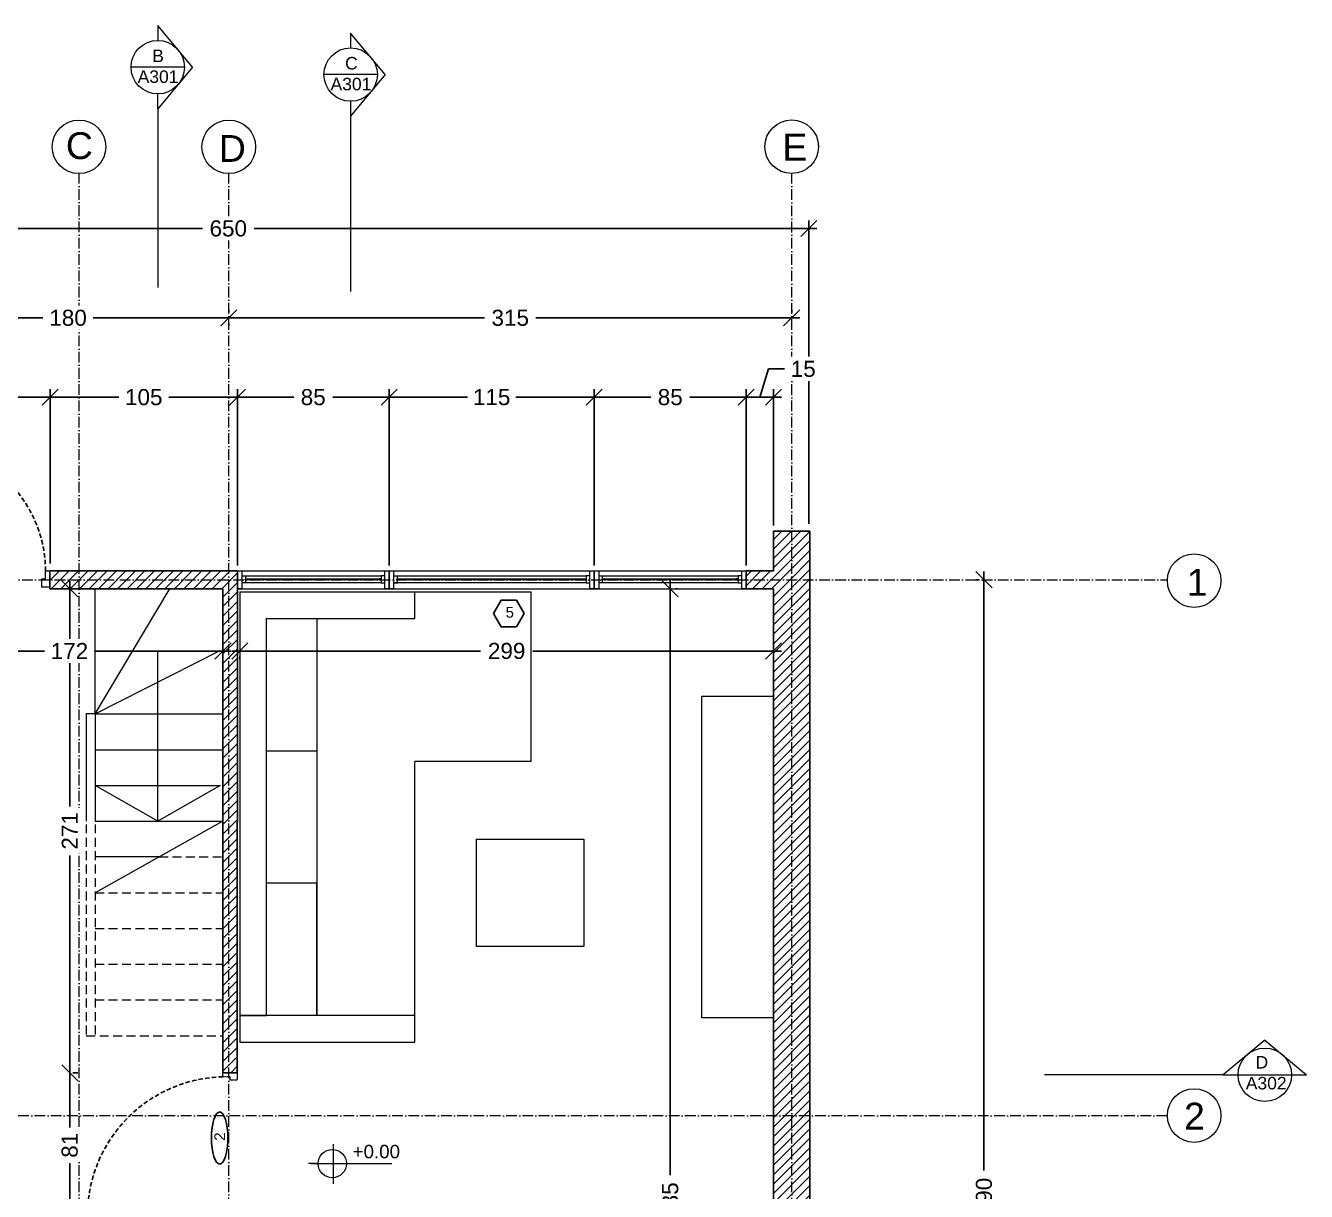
# Model space of a CAD drawing. Header units: millimetres. Extents: x 2830 to 9066, y 9741 to 14619.
# Drawn here: x 3863 to 4579, y 13913 to 14565 of the extents above; entities that cross this region are included whole.
import ezdxf

# ---------------------------------------------------------------- set-up
doc = ezdxf.new("R2010")
doc.units = ezdxf.units.MM
doc.header["$MEASUREMENT"] = 0
for name, pattern in [('ACAD_ISO10W100', [18, 12, -3, 0, -3]), ('CENTER', [2, 1.25, -0.25, 0.25, -0.25]), ('HIDDEN', [0.375, 0.25, -0.125])]:
    doc.linetypes.add(name, pattern=pattern)
doc.layers.get('DEFPOINTS').update_dxf_attribs({"color": 210})
doc.layers.add('ARREDI', color=8, linetype='Continuous', lineweight=18)
doc.layers.add('CAMPITURE', color=7, linetype='Continuous', lineweight=25)
for name, color, linetype in [('INFISSI', 4, 'Continuous'), ('NUMERAZIONE', 30, 'Continuous'), ('quote nuove', 2, 'Continuous'), ('STRUTTURA', 1, 'Continuous')]:
    doc.layers.add(name, color=color, linetype=linetype)
doc.layers.get('0').off()
doc.styles.add('ARIAL', font='Arial.ttf')
doc.styles.get("Standard").update_dxf_attribs({"font": 'Arial.ttf'})
doc.dimstyles.new('TICK_36', dxfattribs={"dimtxt": 3.6, "dimasz": 3.6, "dimexe": 1.8, "dimexo": 1.2, "dimgap": 1.8, "dimtad": 0, "dimdec": 0, "dimzin": 0, "dimdsep": 46, "dimtxsty": 'ARIAL', "dimblk": 'OBLIQUE', "dimcen": 1.8, "dimdle": 1.8, "dimclrd": 256, "dimclrt": 256, "dimadec": 0, "dimazin": 0, "dimtfac": 1, "dimtdec": 0, "dimtmove": 1, "dimatfit": 3, "dimldrblk": 'OPEN90', "dimfxl": 1, "dimtfill": 1, "dimtolj": 1, "dimtzin": 0, "dimarcsym": 0})
pattern_1 = [(45, (1663.0583, 10179.761), (-2.6516504, 2.6516504), [])]

# ---------------------------------------------------------------- blocks, each defined once
blk = doc.blocks.new('_Oblique')
at = {"color": 0, "linetype": 'ByBlock', "lineweight": -2}
blk.add_line((-0.5, -0.5), (0.5, 0.5), dxfattribs=at)
blk = doc.blocks.new('*D83')
at = {"layer": 'DEFPOINTS', "color": 0, "transparency": 16777216}
for p in [(3651.22, 14451.43), (4300.93, 14283.27), (3651.22, 14282.17)]:
    blk.add_point(p, dxfattribs=at)
at = {"layer": 'quote nuove', "color": 0, "lineweight": -2, "transparency": 16777216}
for p, q in [((3651.22, 14285.17), (3651.22, 14455.93)), ((4300.93, 14286.27), (4300.93, 14455.93))]:
    blk.add_line(p, q, dxfattribs=at)
at = {"layer": 'quote nuove', "lineweight": -2, "transparency": 16777216}
for p, q in [((3646.72, 14451.43), (3961.57, 14451.43)), ((4305.43, 14451.43), (3990.58, 14451.43))]:
    blk.add_line(p, q, dxfattribs=at)
at = {"layer": 'quote nuove', "lineweight": -2, "transparency": 16777216, "xscale": 9, "yscale": 9, "zscale": 9, "rotation": 180}
blk.add_blockref('_Oblique', (3651.22, 14451.43), dxfattribs=at)
at = {"layer": 'quote nuove', "lineweight": -2, "transparency": 16777216, "xscale": 9, "yscale": 9, "zscale": 9}
blk.add_blockref('_Oblique', (4300.93, 14451.43), dxfattribs=at)
at = {"layer": 'quote nuove', "lineweight": 0, "transparency": 16777216, "insert": (3976.08, 14451.43), "char_height": 9, "attachment_point": 5, "style": 'ARIAL', "bg_fill": 3, "box_fill_scale": 1.25, "bg_fill_color": 256, "bg_fill_true_color": 13158600, "bg_fill_transparency": 0}
blk.add_mtext('\\A1;650', dxfattribs=at)
blk = doc.blocks.new('_Open90')
at = {"color": 0, "linetype": 'ByBlock', "lineweight": -2}
for p, q in [((0, 0), (-1, 0)), ((-0.5, 0.5), (0, 0)), ((0, 0), (-0.5, -0.5))]:
    blk.add_line(p, q, dxfattribs=at)
blk = doc.blocks.new('*D84')
at = {"layer": 'DEFPOINTS', "color": 0, "transparency": 16777216}
for p in [(3976.38, 14401.43), (3976.38, 14401.43), (4291.33, 14401.43)]:
    blk.add_point(p, dxfattribs=at)
at = {"layer": 'quote nuove', "color": 0, "lineweight": -2, "transparency": 16777216}
for p, q in [((4291.33, 14404.43), (4291.33, 14405.93)), ((3976.38, 14398.43), (3976.38, 14396.93))]:
    blk.add_line(p, q, dxfattribs=at)
at = {"layer": 'quote nuove', "lineweight": -2, "transparency": 16777216}
for p, q in [((3971.88, 14401.43), (4119.47, 14401.43)), ((4295.83, 14401.43), (4148.24, 14401.43))]:
    blk.add_line(p, q, dxfattribs=at)
at = {"layer": 'quote nuove', "lineweight": -2, "transparency": 16777216, "xscale": 9, "yscale": 9, "zscale": 9, "rotation": 180}
blk.add_blockref('_Oblique', (3976.38, 14401.43), dxfattribs=at)
at = {"layer": 'quote nuove', "lineweight": -2, "transparency": 16777216, "xscale": 9, "yscale": 9, "zscale": 9}
blk.add_blockref('_Oblique', (4291.33, 14401.43), dxfattribs=at)
at = {"layer": 'quote nuove', "lineweight": 0, "transparency": 16777216, "insert": (4133.85, 14401.43), "char_height": 9, "attachment_point": 5, "style": 'ARIAL', "bg_fill": 3, "box_fill_scale": 1.25, "bg_fill_color": 256, "bg_fill_true_color": 13158600, "bg_fill_transparency": 0}
blk.add_mtext('\\A1;315', dxfattribs=at)
blk = doc.blocks.new('*D85')
at = {"layer": 'DEFPOINTS', "color": 0, "transparency": 16777216}
for p in [(3796.48, 14401.43), (3796.48, 14401.43), (3976.38, 14401.43)]:
    blk.add_point(p, dxfattribs=at)
at = {"layer": 'quote nuove', "color": 0, "lineweight": -2, "transparency": 16777216}
for p, q in [((3796.48, 14404.43), (3796.48, 14405.93)), ((3976.38, 14404.43), (3976.38, 14405.93))]:
    blk.add_line(p, q, dxfattribs=at)
at = {"layer": 'quote nuove', "lineweight": -2, "transparency": 16777216}
for p, q in [((3791.98, 14401.43), (3872.41, 14401.43)), ((3980.88, 14401.43), (3900.44, 14401.43))]:
    blk.add_line(p, q, dxfattribs=at)
at = {"layer": 'quote nuove', "lineweight": -2, "transparency": 16777216, "xscale": 9, "yscale": 9, "zscale": 9, "rotation": 180}
blk.add_blockref('_Oblique', (3796.48, 14401.43), dxfattribs=at)
at = {"layer": 'quote nuove', "lineweight": -2, "transparency": 16777216, "xscale": 9, "yscale": 9, "zscale": 9}
blk.add_blockref('_Oblique', (3976.38, 14401.43), dxfattribs=at)
at = {"layer": 'quote nuove', "lineweight": 0, "transparency": 16777216, "insert": (3886.43, 14401.43), "char_height": 9, "attachment_point": 5, "style": 'ARIAL', "bg_fill": 3, "box_fill_scale": 1.25, "bg_fill_color": 256, "bg_fill_true_color": 13158600, "bg_fill_transparency": 0}
blk.add_mtext('\\A1;180', dxfattribs=at)
blk = doc.blocks.new('*D87')
at = {"layer": 'DEFPOINTS', "color": 0, "transparency": 16777216}
for p in [(4180.87, 14357.05), (4180.87, 14259.86), (4265.87, 14259.86)]:
    blk.add_point(p, dxfattribs=at)
at = {"layer": 'quote nuove', "color": 0, "lineweight": -2, "transparency": 16777216}
for p, q in [((4180.87, 14262.86), (4180.87, 14361.55)), ((4265.87, 14262.86), (4265.87, 14361.55))]:
    blk.add_line(p, q, dxfattribs=at)
at = {"layer": 'quote nuove', "lineweight": -2, "transparency": 16777216}
for p, q in [((4176.37, 14357.05), (4212.49, 14357.05)), ((4270.37, 14357.05), (4234.26, 14357.05))]:
    blk.add_line(p, q, dxfattribs=at)
at = {"layer": 'quote nuove', "lineweight": -2, "transparency": 16777216, "xscale": 9, "yscale": 9, "zscale": 9, "rotation": 180}
blk.add_blockref('_Oblique', (4180.87, 14357.05), dxfattribs=at)
at = {"layer": 'quote nuove', "lineweight": -2, "transparency": 16777216, "xscale": 9, "yscale": 9, "zscale": 9}
blk.add_blockref('_Oblique', (4265.87, 14357.05), dxfattribs=at)
at = {"layer": 'quote nuove', "lineweight": 0, "transparency": 16777216, "insert": (4223.37, 14357.05), "char_height": 9, "attachment_point": 5, "style": 'ARIAL', "bg_fill": 3, "box_fill_scale": 1.25, "bg_fill_color": 256, "bg_fill_true_color": 13158600, "bg_fill_transparency": 0}
blk.add_mtext('\\A1;85', dxfattribs=at)
blk = doc.blocks.new('*D88')
at = {"layer": 'DEFPOINTS', "color": 0, "transparency": 16777216}
for p in [(4066.04, 14357.05), (4066.04, 14259.86), (4180.87, 14259.86)]:
    blk.add_point(p, dxfattribs=at)
at = {"layer": 'quote nuove', "color": 0, "lineweight": -2, "transparency": 16777216}
for p, q in [((4066.04, 14262.86), (4066.04, 14361.55)), ((4180.87, 14262.86), (4180.87, 14361.55))]:
    blk.add_line(p, q, dxfattribs=at)
at = {"layer": 'quote nuove', "lineweight": -2, "transparency": 16777216}
for p, q in [((4061.54, 14357.05), (4109.93, 14357.05)), ((4185.37, 14357.05), (4136.98, 14357.05))]:
    blk.add_line(p, q, dxfattribs=at)
at = {"layer": 'quote nuove', "lineweight": -2, "transparency": 16777216, "xscale": 9, "yscale": 9, "zscale": 9, "rotation": 180}
blk.add_blockref('_Oblique', (4066.04, 14357.05), dxfattribs=at)
at = {"layer": 'quote nuove', "lineweight": -2, "transparency": 16777216, "xscale": 9, "yscale": 9, "zscale": 9}
blk.add_blockref('_Oblique', (4180.87, 14357.05), dxfattribs=at)
at = {"layer": 'quote nuove', "lineweight": 0, "transparency": 16777216, "insert": (4123.46, 14357.05), "char_height": 9, "attachment_point": 5, "style": 'ARIAL', "bg_fill": 3, "box_fill_scale": 1.25, "bg_fill_color": 256, "bg_fill_true_color": 13158600, "bg_fill_transparency": 0}
blk.add_mtext('\\A1;115', dxfattribs=at)
blk = doc.blocks.new('*D89')
at = {"layer": 'DEFPOINTS', "color": 0, "transparency": 16777216}
for p in [(3981.19, 14357.05), (3981.19, 14261.01), (4066.04, 14259.86)]:
    blk.add_point(p, dxfattribs=at)
at = {"layer": 'quote nuove', "color": 0, "lineweight": -2, "transparency": 16777216}
for p, q in [((3981.19, 14264.01), (3981.19, 14361.55)), ((4066.04, 14262.86), (4066.04, 14361.55))]:
    blk.add_line(p, q, dxfattribs=at)
at = {"layer": 'quote nuove', "lineweight": -2, "transparency": 16777216}
for p, q in [((3976.69, 14357.05), (4012.73, 14357.05)), ((4070.54, 14357.05), (4034.5, 14357.05))]:
    blk.add_line(p, q, dxfattribs=at)
at = {"layer": 'quote nuove', "lineweight": -2, "transparency": 16777216, "xscale": 9, "yscale": 9, "zscale": 9, "rotation": 180}
blk.add_blockref('_Oblique', (3981.19, 14357.05), dxfattribs=at)
at = {"layer": 'quote nuove', "lineweight": -2, "transparency": 16777216, "xscale": 9, "yscale": 9, "zscale": 9}
blk.add_blockref('_Oblique', (4066.04, 14357.05), dxfattribs=at)
at = {"layer": 'quote nuove', "lineweight": 0, "transparency": 16777216, "insert": (4023.61, 14357.05), "char_height": 9, "attachment_point": 5, "style": 'ARIAL', "bg_fill": 3, "box_fill_scale": 1.25, "bg_fill_color": 256, "bg_fill_true_color": 13158600, "bg_fill_transparency": 0}
blk.add_mtext('\\A1;85', dxfattribs=at)
blk = doc.blocks.new('*D91')
at = {"layer": 'DEFPOINTS', "color": 0, "transparency": 16777216}
for p in [(3876.38, 14357.05), (3876.38, 14260.99), (3981.19, 14259.86)]:
    blk.add_point(p, dxfattribs=at)
at = {"layer": 'quote nuove', "color": 0, "lineweight": -2, "transparency": 16777216}
for p, q in [((3876.38, 14263.99), (3876.38, 14361.55)), ((3981.19, 14262.86), (3981.19, 14361.55))]:
    blk.add_line(p, q, dxfattribs=at)
at = {"layer": 'quote nuove', "lineweight": -2, "transparency": 16777216}
for p, q in [((3871.88, 14357.05), (3914.77, 14357.05)), ((3985.69, 14357.05), (3942.8, 14357.05))]:
    blk.add_line(p, q, dxfattribs=at)
at = {"layer": 'quote nuove', "lineweight": -2, "transparency": 16777216, "xscale": 9, "yscale": 9, "zscale": 9, "rotation": 180}
blk.add_blockref('_Oblique', (3876.38, 14357.05), dxfattribs=at)
at = {"layer": 'quote nuove', "lineweight": -2, "transparency": 16777216, "xscale": 9, "yscale": 9, "zscale": 9}
blk.add_blockref('_Oblique', (3981.19, 14357.05), dxfattribs=at)
at = {"layer": 'quote nuove', "lineweight": 0, "transparency": 16777216, "insert": (3928.79, 14357.05), "char_height": 9, "attachment_point": 5, "style": 'ARIAL', "bg_fill": 3, "box_fill_scale": 1.25, "bg_fill_color": 256, "bg_fill_true_color": 13158600, "bg_fill_transparency": 0}
blk.add_mtext('\\A1;105', dxfattribs=at)
blk = doc.blocks.new('*D92')
at = {"layer": 'DEFPOINTS', "color": 0, "transparency": 16777216}
for p in [(3801.38, 14357.05), (3801.38, 14260.99), (3876.38, 14260.99)]:
    blk.add_point(p, dxfattribs=at)
at = {"layer": 'quote nuove', "color": 0, "lineweight": -2, "transparency": 16777216}
for p, q in [((3801.38, 14263.99), (3801.38, 14361.55)), ((3876.38, 14263.99), (3876.38, 14361.55))]:
    blk.add_line(p, q, dxfattribs=at)
at = {"layer": 'quote nuove', "lineweight": -2, "transparency": 16777216}
for p, q in [((3796.88, 14357.05), (3827.94, 14357.05)), ((3880.88, 14357.05), (3849.83, 14357.05))]:
    blk.add_line(p, q, dxfattribs=at)
at = {"layer": 'quote nuove', "lineweight": -2, "transparency": 16777216, "xscale": 9, "yscale": 9, "zscale": 9, "rotation": 180}
blk.add_blockref('_Oblique', (3801.38, 14357.05), dxfattribs=at)
at = {"layer": 'quote nuove', "lineweight": -2, "transparency": 16777216, "xscale": 9, "yscale": 9, "zscale": 9}
blk.add_blockref('_Oblique', (3876.38, 14357.05), dxfattribs=at)
at = {"layer": 'quote nuove', "lineweight": 0, "transparency": 16777216, "insert": (3838.88, 14357.05), "char_height": 9, "attachment_point": 5, "style": 'ARIAL', "bg_fill": 3, "box_fill_scale": 1.25, "bg_fill_color": 256, "bg_fill_true_color": 13158600, "bg_fill_transparency": 0}
blk.add_mtext('\\A1;75', dxfattribs=at)
blk = doc.blocks.new('*D94')
at = {"layer": 'DEFPOINTS', "color": 0, "transparency": 16777216}
for p in [(4281.18, 14357.05), (4281.18, 14282.23), (4265.87, 14260.97)]:
    blk.add_point(p, dxfattribs=at)
at = {"layer": 'quote nuove', "lineweight": -2, "transparency": 16777216}
for p, q in [((4273.53, 14357.05), (4278.27, 14372.86)), ((4278.27, 14372.86), (4287.27, 14372.86)), ((4261.37, 14357.05), (4285.68, 14357.05))]:
    blk.add_line(p, q, dxfattribs=at)
at = {"layer": 'quote nuove', "color": 0, "lineweight": -2, "transparency": 16777216}
for p, q in [((4265.87, 14263.97), (4265.87, 14361.55)), ((4281.18, 14285.23), (4281.18, 14361.55))]:
    blk.add_line(p, q, dxfattribs=at)
at = {"layer": 'quote nuove', "lineweight": -2, "transparency": 16777216, "xscale": 9, "yscale": 9, "zscale": 9, "rotation": 180}
blk.add_blockref('_Oblique', (4265.87, 14357.05), dxfattribs=at)
at = {"layer": 'quote nuove', "lineweight": -2, "transparency": 16777216, "xscale": 9, "yscale": 9, "zscale": 9}
blk.add_blockref('_Oblique', (4281.18, 14357.05), dxfattribs=at)
at = {"layer": 'quote nuove', "lineweight": 0, "transparency": 16777216, "insert": (4297.79, 14372.86), "char_height": 9, "attachment_point": 5, "style": 'ARIAL', "bg_fill": 3, "box_fill_scale": 1.25, "bg_fill_color": 256, "bg_fill_true_color": 13158600, "bg_fill_transparency": 0}
blk.add_mtext('\\A1;15', dxfattribs=at)
blk = doc.blocks.new('*D95')
at = {"layer": 'DEFPOINTS', "color": 0, "ltscale": 2.5, "transparency": 16777216}
for p in [(4398.93, 14254.96), (4398.93, 14254.96), (4398.94, 13564.81)]:
    blk.add_point(p, dxfattribs=at)
at = {"layer": 'quote nuove', "color": 0, "lineweight": -2, "ltscale": 2.5, "transparency": 16777216}
for p, q in [((4395.93, 14254.96), (4394.43, 14254.96)), ((4395.94, 13564.81), (4394.43, 13564.81))]:
    blk.add_line(p, q, dxfattribs=at)
at = {"layer": 'quote nuove', "lineweight": -2, "ltscale": 2.5, "transparency": 16777216}
for p, q in [((4398.93, 14259.46), (4398.93, 13924.39)), ((4398.93, 13560.31), (4398.93, 13895.38))]:
    blk.add_line(p, q, dxfattribs=at)
at = {"layer": 'quote nuove', "lineweight": -2, "ltscale": 2.5, "transparency": 16777216, "xscale": 9, "yscale": 9, "zscale": 9}
for p, rotation in [((4398.93, 14254.96), 90), ((4398.93, 13564.81), 270)]:
    blk.add_blockref('_Oblique', p, dxfattribs=dict(at, rotation=rotation))
at = {"layer": 'quote nuove', "lineweight": 0, "ltscale": 2.5, "transparency": 16777216, "insert": (4398.93, 13909.89), "char_height": 9, "attachment_point": 5, "rotation": 90, "style": 'ARIAL', "bg_fill": 3, "box_fill_scale": 1.25, "bg_fill_color": 256, "bg_fill_true_color": 13158600, "bg_fill_transparency": 0}
blk.add_mtext('\\A1;690', dxfattribs=at)
blk = doc.blocks.new('*D179')
at = {"layer": 'DEFPOINTS', "color": 0, "transparency": 16777216}
for p in [(3886.12, 14249.86), (3886.12, 13979.06), (3887.38, 13979.06)]:
    blk.add_point(p, dxfattribs=at)
at = {"layer": 'quote nuove', "lineweight": -2, "transparency": 16777216}
for p, q in [((3887.38, 14254.36), (3887.38, 14128.17)), ((3887.38, 13974.56), (3887.38, 14100.75))]:
    blk.add_line(p, q, dxfattribs=at)
at = {"layer": 'quote nuove', "color": 0, "lineweight": -2, "transparency": 16777216}
for p, q in [((3889.12, 14249.86), (3891.88, 14249.86)), ((3889.12, 13979.06), (3891.88, 13979.06))]:
    blk.add_line(p, q, dxfattribs=at)
at = {"layer": 'quote nuove', "lineweight": -2, "transparency": 16777216, "xscale": 9, "yscale": 9, "zscale": 9}
for p, rotation in [((3887.38, 14249.86), 90), ((3887.38, 13979.06), 270)]:
    blk.add_blockref('_Oblique', p, dxfattribs=dict(at, rotation=rotation))
at = {"layer": 'quote nuove', "transparency": 16777216, "insert": (3887.38, 14114.46), "char_height": 9, "attachment_point": 5, "rotation": 90, "style": 'ARIAL', "bg_fill": 3, "box_fill_scale": 1.25, "bg_fill_color": 256, "bg_fill_true_color": 13158600, "bg_fill_transparency": 0}
blk.add_mtext('\\A1;271', dxfattribs=at)
blk = doc.blocks.new('*D180')
at = {"layer": 'DEFPOINTS', "color": 0, "transparency": 16777216}
for p in [(3887.38, 13979.06), (3887.38, 13898.06), (3887.38, 13898.06)]:
    blk.add_point(p, dxfattribs=at)
at = {"layer": 'quote nuove', "lineweight": -2, "transparency": 16777216}
for p, q in [((3887.38, 13983.56), (3887.38, 13948.59)), ((3887.38, 13893.56), (3887.38, 13928.54))]:
    blk.add_line(p, q, dxfattribs=at)
at = {"layer": 'quote nuove', "color": 0, "lineweight": -2, "transparency": 16777216}
for p, q in [((3890.38, 13979.06), (3891.88, 13979.06)), ((3884.38, 13898.06), (3882.88, 13898.06))]:
    blk.add_line(p, q, dxfattribs=at)
at = {"layer": 'quote nuove', "lineweight": -2, "transparency": 16777216, "xscale": 9, "yscale": 9, "zscale": 9}
for p, rotation in [((3887.38, 13979.06), 90), ((3887.38, 13898.06), 270)]:
    blk.add_blockref('_Oblique', p, dxfattribs=dict(at, rotation=rotation))
at = {"layer": 'quote nuove', "transparency": 16777216, "insert": (3887.38, 13938.56), "char_height": 9, "attachment_point": 5, "rotation": 90, "style": 'ARIAL', "bg_fill": 3, "box_fill_scale": 1.25, "bg_fill_color": 256, "bg_fill_true_color": 13158600, "bg_fill_transparency": 0}
blk.add_mtext('\\A1;81', dxfattribs=at)
blk = doc.blocks.new('*D181')
at = {"layer": 'DEFPOINTS', "color": 0, "transparency": 16777216}
for p in [(4223.37, 14249.86), (4223.37, 13564.81), (4223.37, 13564.81)]:
    blk.add_point(p, dxfattribs=at)
at = {"layer": 'quote nuove', "lineweight": -2, "transparency": 16777216}
for p, q in [((4223.37, 14254.36), (4223.37, 13921.84)), ((4223.37, 13560.31), (4223.37, 13892.83))]:
    blk.add_line(p, q, dxfattribs=at)
at = {"layer": 'quote nuove', "color": 0, "lineweight": -2, "transparency": 16777216}
for p, q in [((4226.37, 14249.86), (4227.87, 14249.86)), ((4220.37, 13564.81), (4218.87, 13564.81))]:
    blk.add_line(p, q, dxfattribs=at)
at = {"layer": 'quote nuove', "lineweight": -2, "transparency": 16777216, "xscale": 9, "yscale": 9, "zscale": 9}
for p, rotation in [((4223.37, 14249.86), 90), ((4223.37, 13564.81), 270)]:
    blk.add_blockref('_Oblique', p, dxfattribs=dict(at, rotation=rotation))
at = {"layer": 'quote nuove', "transparency": 16777216, "insert": (4223.37, 13907.34), "char_height": 9, "attachment_point": 5, "rotation": 90, "style": 'ARIAL', "bg_fill": 3, "box_fill_scale": 1.25, "bg_fill_color": 256, "bg_fill_true_color": 13158600, "bg_fill_transparency": 0}
blk.add_mtext('\\A1;685', dxfattribs=at)
blk = doc.blocks.new('*D185')
at = {"layer": 'DEFPOINTS', "color": 0, "transparency": 16777216}
for p in [(3801.33, 14215.06), (3973.13, 14215.06), (3973.13, 14215.06)]:
    blk.add_point(p, dxfattribs=at)
at = {"layer": 'quote nuove', "color": 0, "lineweight": -2, "transparency": 16777216}
for p, q in [((3801.33, 14218.06), (3801.33, 14219.56)), ((3973.13, 14218.06), (3973.13, 14219.56))]:
    blk.add_line(p, q, dxfattribs=at)
at = {"layer": 'quote nuove', "lineweight": -2, "transparency": 16777216}
for p, q in [((3796.83, 14215.06), (3873.27, 14215.06)), ((3977.63, 14215.06), (3901.18, 14215.06))]:
    blk.add_line(p, q, dxfattribs=at)
at = {"layer": 'quote nuove', "lineweight": -2, "transparency": 16777216, "xscale": 9, "yscale": 9, "zscale": 9, "rotation": 180}
blk.add_blockref('_Oblique', (3801.33, 14215.06), dxfattribs=at)
at = {"layer": 'quote nuove', "lineweight": -2, "transparency": 16777216, "xscale": 9, "yscale": 9, "zscale": 9}
blk.add_blockref('_Oblique', (3973.13, 14215.06), dxfattribs=at)
at = {"layer": 'quote nuove', "transparency": 16777216, "insert": (3887.23, 14215.06), "char_height": 9, "attachment_point": 5, "style": 'ARIAL', "bg_fill": 3, "box_fill_scale": 1.25, "bg_fill_color": 256, "bg_fill_true_color": 13158600, "bg_fill_transparency": 0}
blk.add_mtext('\\A1;172', dxfattribs=at)
blk = doc.blocks.new('*D186')
at = {"layer": 'DEFPOINTS', "color": 0, "transparency": 16777216}
for p in [(3982.55, 14215.06), (4281.13, 14215.06), (4281.13, 14215.06)]:
    blk.add_point(p, dxfattribs=at)
at = {"layer": 'quote nuove', "color": 0, "lineweight": -2, "transparency": 16777216}
for p, q in [((4281.13, 14218.06), (4281.13, 14219.56)), ((3982.55, 14212.06), (3982.55, 14210.56))]:
    blk.add_line(p, q, dxfattribs=at)
at = {"layer": 'quote nuove', "lineweight": -2, "transparency": 16777216}
for p, q in [((3978.05, 14215.06), (4117.27, 14215.06)), ((4285.63, 14215.06), (4146.4, 14215.06))]:
    blk.add_line(p, q, dxfattribs=at)
at = {"layer": 'quote nuove', "lineweight": -2, "transparency": 16777216, "xscale": 9, "yscale": 9, "zscale": 9, "rotation": 180}
blk.add_blockref('_Oblique', (3982.55, 14215.06), dxfattribs=at)
at = {"layer": 'quote nuove', "lineweight": -2, "transparency": 16777216, "xscale": 9, "yscale": 9, "zscale": 9}
blk.add_blockref('_Oblique', (4281.13, 14215.06), dxfattribs=at)
at = {"layer": 'quote nuove', "transparency": 16777216, "insert": (4131.84, 14215.06), "char_height": 9, "attachment_point": 5, "style": 'ARIAL', "bg_fill": 3, "box_fill_scale": 1.25, "bg_fill_color": 256, "bg_fill_true_color": 13158600, "bg_fill_transparency": 0}
blk.add_mtext('\\A1;299', dxfattribs=at)

msp = doc.modelspace()

# ---------------------------------------------------------------- hatches: boundary and pattern name
at = {"layer": 'CAMPITURE'}
h = msp.add_hatch(dxfattribs=at)
h.set_pattern_fill('ANSI31', color=256, scale=30)
h.set_pattern_definition(pattern_1)
h.paths.add_polyline_path([(4281.13, 14259.86), (4265.87, 14259.86), (4265.87, 14249.86), (4281.13, 14249.86)])
at = {"layer": 'STRUTTURA'}
h = msp.add_hatch(dxfattribs=at)
h.set_pattern_fill('ANSI31', color=0, scale=30)
h.set_pattern_definition(pattern_1)
h.paths.add_polyline_path([(4291.33, 14282.16), (4281.11, 14282.17), (4281.11, 14254.96), (4291.33, 14254.96)])
h.paths.add_polyline_path([(4301.53, 14282.16), (4291.33, 14282.16), (4291.33, 14254.96), (4301.53, 14254.96)])
h = msp.add_hatch(dxfattribs=at)
h.set_pattern_fill('ANSI31', color=0, scale=30)
h.set_pattern_definition(pattern_1)
h.paths.add_polyline_path([(3892.58, 14259.88), (3876.33, 14259.88), (3876.33, 14254.96), (3892.58, 14254.96)])
h.paths.add_polyline_path([(3892.58, 14254.96), (3876.33, 14254.96), (3876.33, 14250.86), (3876.28, 14249.86), (3892.58, 14249.86)])
h.paths.add_polyline_path([(3976.38, 14254.96), (3892.58, 14254.96), (3892.58, 14249.86), (3976.38, 14249.86)])
h.paths.add_polyline_path([(3976.38, 14259.86), (3892.58, 14259.88), (3892.58, 14254.96), (3976.38, 14254.96)])
h.paths.add_polyline_path([(3981.13, 14259.86), (3976.38, 14259.86), (3976.38, 14254.96), (3981.13, 14254.96)])
h.paths.add_polyline_path([(3981.13, 14254.96), (3976.38, 14254.96), (3976.38, 14249.86), (3981.13, 14249.86)])
h = msp.add_hatch(dxfattribs=at)
h.set_pattern_fill('ANSI31', color=0, scale=30)
h.set_pattern_definition(pattern_1)
h.paths.add_polyline_path([(4291.33, 14254.96), (4281.11, 14254.96), (4281.12, 13955.11), (4291.34, 13955.11)])
h.paths.add_polyline_path([(4301.53, 14254.96), (4291.33, 14254.96), (4291.34, 13955.11), (4301.53, 13955.11)])
h.paths.add_polyline_path([(4291.34, 13955.11), (4281.12, 13955.11), (4281.12, 13893.56), (4291.34, 13893.56)])
h.paths.add_polyline_path([(4301.53, 13955.11), (4291.34, 13955.11), (4291.34, 13893.56), (4301.53, 13893.56)])
h.paths.add_polyline_path([(4291.34, 13893.56), (4281.12, 13893.56), (4281.12, 13850.33), (4291.34, 13850.33)])
h.paths.add_polyline_path([(4301.53, 13893.56), (4291.34, 13893.56), (4291.34, 13850.33), (4301.53, 13850.33)])
h.paths.add_polyline_path([(4301.53, 13850.33), (4291.34, 13850.33), (4291.34, 13763.46), (4301.53, 13763.46)])
h.paths.add_polyline_path([(4291.34, 13850.33), (4281.12, 13850.33), (4281.12, 13763.46), (4291.34, 13763.46)])
h.paths.add_polyline_path([(4301.53, 13763.46), (4291.34, 13763.46), (4291.34, 13564.81), (4301.53, 13564.81)])
h.paths.add_polyline_path([(4291.34, 13763.46), (4281.12, 13763.46), (4281.13, 13564.81), (4291.34, 13564.81)])
h.paths.add_polyline_path([(4291.34, 13564.81), (4281.13, 13564.81), (4281.13, 13529.96), (4291.34, 13529.96)])
h.paths.add_polyline_path([(4301.53, 13564.81), (4291.34, 13564.81), (4291.34, 13529.96), (4301.53, 13529.96)])
h.paths.add_polyline_path([(4281.13, 13569.56), (4266.16, 13569.56), (4266.16, 13564.81), (4281.13, 13564.81)])
h.paths.add_polyline_path([(4281.13, 13564.81), (4266.16, 13564.81), (4266.16, 13559.56), (4281.13, 13559.56)])
h = msp.add_hatch(dxfattribs=at)
h.set_pattern_fill('ANSI31', color=0, scale=30)
h.set_pattern_definition(pattern_1)
h.paths.add_polyline_path([(3976.38, 14249.86), (3973.13, 14249.86), (3973.13, 13979.06), (3976.38, 13979.06)])
h.paths.add_polyline_path([(3981.13, 14249.86), (3976.38, 14249.86), (3976.38, 13979.06), (3981.13, 13979.06)])

# ---------------------------------------------------------------- linework, layer by layer
at = {"layer": 'ARREDI'}
for p, q in [((3982.55, 14248.17), (4145.55, 14248.17)), ((3982.55, 14248.17), (3982.55, 13996.17)), ((4080.55, 14233.17), (4080.55, 14248.17)), ((4145.55, 14153.17), (4145.55, 14248.17)), ((3997.55, 14011.17), (3997.55, 14233.17)), ((3997.55, 14233.17), (4080.55, 14233.17)), ((4025.55, 14233.17), (4025.55, 14011.17)), ((4241.13, 14009.86), (4241.13, 14189.86)), ((4241.13, 14189.86), (4281.13, 14189.86)), ((3901.63, 14179.86), (3901.63, 14119.86)), ((3997.55, 14085.17), (3997.55, 14159.17)), ((3997.55, 14159.17), (4025.55, 14159.17)), ((4145.55, 14153.17), (4080.55, 14153.17)), ((4080.55, 13996.17), (4080.55, 14153.17)), ((3973.13, 14119.86), (3901.63, 14079.86)), ((3937.38, 14099.86), (3901.63, 14099.86)), ((4025.55, 14085.17), (3997.55, 14085.17)), ((4025.55, 14011.17), (4025.55, 14085.17)), ((4080.55, 14011.17), (3982.55, 14011.17)), ((3982.55, 14011.17), (3997.55, 14011.17)), ((4080.55, 13996.17), (4080.55, 14011.17)), ((4281.13, 14009.86), (4241.13, 14009.86)), ((3982.55, 13996.17), (4080.55, 13996.17))]:
    msp.add_line(p, q, dxfattribs=at)
at = {"layer": 'ARREDI', "color": 253, "lineweight": 0}
msp.add_line((3896.63, 14179.86), (3896.63, 14119.86), dxfattribs=at)
at = {"layer": 'ARREDI', "color": 253, "linetype": 'HIDDEN', "lineweight": 0, "ltscale": 20}
msp.add_line((3896.63, 14118.09), (3896.63, 13999.86), dxfattribs=at)
at = {"layer": 'ARREDI', "linetype": 'HIDDEN', "ltscale": 20}
for p, q in [((3901.63, 14118.09), (3901.63, 13999.86)), ((3896.63, 13999.86), (3973.13, 13999.86))]:
    msp.add_line(p, q, dxfattribs=at)
at = {"layer": 'ARREDI'}
for points in [[(3901.63, 14179.86), (3901.63, 14250.26)], [(3901.63, 14179.86), (3943.56, 14250.26)], [(3901.63, 14179.86), (3971.63, 14215.38)], [(3936.63, 14119.86), (3936.63, 14214.86), (3901.63, 14215.06)], [(3901.63, 14179.86), (3973.13, 14179.86)], [(3901.63, 14159.86), (3973.13, 14159.86)], [(3901.63, 14139.86), (3971.63, 14139.86)], [(3971.63, 14139.86), (3936.63, 14119.86), (3901.63, 14139.86)], [(3901.63, 14119.86), (3973.13, 14119.86)], [(4114.97, 14109.84), (4174.97, 14109.84), (4174.97, 14049.84), (4114.97, 14049.84), (4114.97, 14109.84)]]:
    msp.add_lwpolyline(points, dxfattribs=at)
at = {"layer": 'ARREDI', "color": 253, "lineweight": 0}
msp.add_lwpolyline([(3901.63, 14179.86), (3896.63, 14179.86)], dxfattribs=at)
at = {"layer": 'ARREDI', "linetype": 'HIDDEN', "ltscale": 20}
for points in [[(3937.38, 14099.86), (3973.13, 14099.86)], [(3901.63, 14079.86), (3973.13, 14079.86)], [(3901.63, 14059.86), (3973.13, 14059.86)], [(3901.63, 14039.86), (3973.13, 14039.86)], [(3901.63, 14019.86), (3973.13, 14019.86)]]:
    msp.add_lwpolyline(points, dxfattribs=at)
at = {"layer": 'INFISSI', "color": 4, "linetype": 'ByBlock', "lineweight": 0}
for p, q in [((3981.19, 14259.86), (4066.19, 14259.86)), ((4068.54, 14259.86), (4180.87, 14259.86)), ((4180.87, 14259.86), (4265.87, 14259.86)), ((3981.19, 14249.86), (4180.87, 14249.86)), ((3981.19, 14249.86), (4066.19, 14249.86)), ((4180.87, 14249.86), (4265.87, 14249.86))]:
    msp.add_line(p, q, dxfattribs=at)
at = {"layer": 'INFISSI', "color": 4, "lineweight": 0}
for p, q in [((3983.69, 14257.13), (3985.69, 14257.13)), ((3985.69, 14257.13), (3985.69, 14253.13)), ((3985.69, 14257.13), (4061.69, 14257.13)), ((3985.69, 14254.88), (3985.69, 14255.38)), ((3985.69, 14255.38), (4061.69, 14255.38)), ((4061.69, 14254.88), (3985.69, 14254.88)), ((4061.69, 14255.38), (4060.5, 14255.38)), ((4060.5, 14254.88), (4061.69, 14254.88)), ((4063.69, 14257.13), (4061.69, 14257.13)), ((4061.69, 14257.13), (4061.69, 14253.13)), ((4061.69, 14257.13), (4061.69, 14253.13)), ((4061.69, 14255.13), (4061.69, 14255.38)), ((4063.69, 14255.13), (4063.69, 14257.13)), ((4068.54, 14257.14), (4070.54, 14257.14)), ((4070.54, 14257.14), (4070.54, 14253.14)), ((4070.54, 14257.14), (4176.37, 14257.14)), ((4070.54, 14254.89), (4070.54, 14255.39)), ((4070.54, 14255.39), (4176.37, 14255.39)), ((4176.37, 14254.89), (4070.54, 14254.89)), ((4178.37, 14257.14), (4176.37, 14257.14)), ((4176.37, 14257.14), (4176.37, 14253.14)), ((4183.37, 14257.14), (4185.37, 14257.14)), ((4185.37, 14257.14), (4185.37, 14253.14)), ((4185.37, 14257.14), (4261.37, 14257.14)), ((4185.37, 14254.89), (4185.37, 14255.39)), ((4185.37, 14255.39), (4261.37, 14255.39)), ((4261.37, 14254.89), (4185.37, 14254.89)), ((4261.37, 14255.39), (4260.19, 14255.39)), ((4260.19, 14254.89), (4261.37, 14254.89)), ((4263.37, 14257.14), (4261.37, 14257.14)), ((4261.37, 14257.14), (4261.37, 14253.14)), ((4261.37, 14257.14), (4261.37, 14253.14)), ((4261.37, 14255.14), (4261.37, 14255.39)), ((4263.37, 14255.14), (4263.37, 14257.14)), ((3985.69, 14253.13), (3983.69, 14253.13)), ((4061.69, 14253.13), (3985.69, 14253.13)), ((4061.69, 14253.13), (4063.69, 14253.13)), ((4068.54, 14253.14), (4070.99, 14253.14)), ((4070.54, 14253.14), (4068.54, 14253.14)), ((4176.37, 14253.14), (4070.54, 14253.14)), ((4176.37, 14253.14), (4178.37, 14253.14)), ((4185.37, 14253.14), (4183.37, 14253.14)), ((4261.37, 14253.14), (4185.37, 14253.14)), ((4261.37, 14253.14), (4263.37, 14253.14))]:
    msp.add_line(p, q, dxfattribs=at)
msp.add_lwpolyline([(3873.83, 14259.86), (3876.31, 14259.86), (3876.31, 14250.86), (3871.83, 14250.86), (3871.83, 14255.36), (3873.83, 14255.36), (3873.83, 14259.86)], dxfattribs=at)
at = {"layer": 'INFISSI', "color": 4, "linetype": 'ByBlock', "lineweight": 0}
for points in [[(3981.19, 14259.86), (3983.69, 14259.86), (3983.69, 14249.86), (3981.19, 14249.86)], [(4178.37, 14259.86), (4180.87, 14259.86), (4180.87, 14249.86), (4178.37, 14249.86)], [(4180.87, 14259.86), (4183.37, 14259.86), (4183.37, 14249.86), (4180.87, 14249.86)], [(4263.37, 14259.86), (4265.87, 14259.86), (4265.87, 14249.86), (4263.37, 14249.86)]]:
    msp.add_lwpolyline(points, close=True, dxfattribs=at)
at = {"layer": 'INFISSI', "color": 4, "lineweight": 0}
for points in [[(4063.69, 14259.86), (4066.19, 14259.86), (4066.19, 14249.86), (4063.69, 14249.86)], [(4066.04, 14259.86), (4068.54, 14259.86), (4068.54, 14249.86), (4066.04, 14249.86)]]:
    msp.add_lwpolyline(points, close=True, dxfattribs=at)
at = {"layer": 'INFISSI', "color": 4, "linetype": 'CENTER', "lineweight": 0}
msp.add_lwpolyline([(3973.13, 13976.84), (3973.13, 13979.06), (3981.13, 13979.06), (3981.13, 13975.06), (3977.13, 13975.06), (3977.13, 13976.84), (3973.13, 13976.84)], dxfattribs=at)
at = {"layer": 'INFISSI', "color": 4, "linetype": 'HIDDEN', "lineweight": -2, "ltscale": 10}
for centre, radius, start, end in [((3803.56, 14259.75), 70.27, 0.08643, 86.10934), ((3974.87, 13899.33), 77.53, 91.28964, 175.59535)]:
    msp.add_arc(centre, radius, start, end, dxfattribs=at)
at = {"layer": 'NUMERAZIONE', "lineweight": 0}
for p, q in [((3956.02, 14541.68), (3936.63, 14564.92)), ((3936.63, 14564.92), (3936.63, 14556.63)), ((4063.94, 14537.53), (4044.55, 14560.77)), ((4044.55, 14560.77), (4044.55, 14552.49)), ((3951.58, 14541.68), (3921.67, 14541.68)), ((3956.02, 14541.68), (3936.63, 14518.44)), ((4059.5, 14537.53), (4029.6, 14537.53)), ((4063.94, 14537.53), (4044.55, 14514.29)), ((3936.63, 14518.44), (3936.63, 14526.73)), ((4044.55, 14522.58), (4044.45, 14416.21)), ((3936.63, 14518.44), (3936.63, 14418.44)), ((4556.07, 13997.4), (4532.83, 13978.01)), ((4556.07, 13997.4), (4579.31, 13978.01)), ((4532.83, 13978.01), (4432.83, 13978.01)), ((4532.83, 13978.01), (4579.31, 13978.01)), ((4034.72, 13939.23), (4034.72, 13917.01)), ((4026.38, 13928.32), (4020.96, 13928.32)), ((4022.31, 13928.32), (4067.67, 13928.32))]:
    msp.add_line(p, q, dxfattribs=at)
at = {"layer": 'NUMERAZIONE'}
msp.add_lwpolyline([(4141.58, 14236.07), (4137.31, 14243.48), (4128.76, 14243.48), (4124.48, 14236.07), (4128.76, 14228.67), (4137.31, 14228.67)], close=True, dxfattribs=at)
at = {"layer": 'NUMERAZIONE', "lineweight": 0}
for centre, radius in [((3936.63, 14541.68), 14.95), ((4044.55, 14537.53), 14.95), ((4556.07, 13978.01), 14.95), ((4034.3, 13928.32), 7.92)]:
    msp.add_circle(centre, radius, dxfattribs=at)
at = {"layer": 'NUMERAZIONE'}
msp.add_ellipse((3971.27, 13942.61), major_axis=(0, 14.61), ratio=0.314087, dxfattribs=at)
at = {"layer": 'quote nuove', "color": 253, "linetype": 'ACAD_ISO10W100', "lineweight": 0, "ltscale": 0.5}
for p, q in [((3892.58, 13330), (3892.58, 14482.17)), ((3976.37, 13330), (3976.38, 14482.17)), ((4291.34, 13329.96), (4291.33, 14482.17)), ((3451.22, 14254.96), (4501.53, 14254.96)), ((4501.53, 13955.11), (3451.22, 13955.11))]:
    msp.add_line(p, q, dxfattribs=at)
at = {"layer": 'quote nuove', "color": 253, "lineweight": 0}
for centre in [(3892.58, 14497.12), (3976.37, 14497.12), (4291.33, 14497.17), (4516.53, 14254.44), (4516.53, 13955.21)]:
    msp.add_circle(centre, 15, dxfattribs=at)
at = {"layer": 'STRUTTURA'}
for p, q in [((4281.11, 14282.17), (4301.53, 14282.16)), ((4281.11, 14259.82), (4281.11, 14282.17)), ((4301.53, 14282.17), (4301.53, 13529.96)), ((3876.28, 14249.86), (3876.33, 14259.88)), ((3981.13, 14259.86), (3876.33, 14259.88)), ((3981.13, 13979.06), (3981.19, 14259.86)), ((4265.87, 14249.86), (4265.87, 14259.86)), ((3973.13, 14249.86), (3876.28, 14249.86)), ((3973.13, 13979.06), (3973.13, 14249.86)), ((4281.13, 13569.56), (4281.13, 14249.86)), ((3973.13, 13979.06), (3981.13, 13979.06))]:
    msp.add_line(p, q, dxfattribs=at)
at = {"layer": 'STRUTTURA', "lineweight": -2}
for p, q in [((4265.87, 14259.86), (4281.11, 14259.86)), ((4265.87, 14249.86), (4281.13, 14249.86))]:
    msp.add_line(p, q, dxfattribs=at)

# ---------------------------------------------------------------- texts
at = {"layer": 'NUMERAZIONE', "lineweight": 0, "attachment_point": 1}
for s, width, insert, char_height in [('\\pt7,14;   B\\P\\pi-7,l7,tz;A301', 18.8196, (3925.38, 14551.54), 7), ('\\pi-7,l7;   C\\PA301', 18.8196, (4033.31, 14547.39), 7), ('  D\\PA302', 18.8196, (4545.41, 13988.5), 7), ('+0.00', 21.9919, (4045.67, 13938.81), 7.5)]:
    msp.add_mtext_dynamic_manual_height_columns(s, width=width, gutter_width=12.5, heights=[0], dxfattribs=dict(at, insert=insert, char_height=char_height))
at = {"layer": 'NUMERAZIONE', "ltscale": 0.1, "insert": (4131.26, 14239.72), "char_height": 6, "attachment_point": 1}
msp.add_mtext_dynamic_manual_height_columns('5', width=0.5819, gutter_width=12.5, heights=[0], dxfattribs=at)
at = {"layer": 'NUMERAZIONE', "ltscale": 0.1, "insert": (3968.26, 13941.11), "char_height": 6, "attachment_point": 1, "rotation": 90}
msp.add_mtext_dynamic_manual_height_columns('2', width=0.5819, gutter_width=12.5, heights=[0], dxfattribs=at)
at = {"layer": 'quote nuove', "color": 253, "lineweight": 0, "insert": (3885.21, 14505.27), "char_height": 15, "attachment_point": 1, "style": 'ARIAL'}
msp.add_mtext_dynamic_manual_height_columns('{\\fArial|b0|i0|c0|p0;C} ', width=15.1923, gutter_width=12.5, heights=[0], dxfattribs=at)
at = {"layer": 'quote nuove', "color": 253, "lineweight": 0, "char_height": 15, "attachment_point": 1}
for s, insert in [('D', (3970.79, 14503.7)), ('E', (4286.1, 14504.43)), ('1', (4512.41, 14260.98)), ('2', (4510.86, 13962.38))]:
    msp.add_mtext_dynamic_manual_height_columns(s, width=15.1923, gutter_width=12.5, heights=[0], dxfattribs=dict(at, insert=insert))

# ---------------------------------------------------------------- next in the draw order: dimensions: what is measured, and where the dimension line sits
at = {"layer": 'quote nuove', "color": 253, "lineweight": 0}
dim = msp.add_linear_dim(base=(3651.22, 14451.43), p1=(4300.93, 14283.27), p2=(3651.22, 14282.17), dimstyle='TICK_36', override={"dimscale": 2.5}, dxfattribs=at)
dim.commit()
dim.dimension.update_dxf_attribs({"geometry": '*D83', "text_midpoint": (3976.08, 14451.43)})
at = {"layer": 'quote nuove', "color": 253}
for base, p1, p2, picture, middle in [((3887.38, 13979.06), (3886.12, 14249.86), (3886.12, 13979.06), '*D179', (3887.38, 14114.46)), ((4223.37, 13564.81), (4223.37, 14249.86), (4223.37, 13564.81), '*D181', (4223.37, 13907.34))]:
    dim = msp.add_linear_dim(base=base, p1=p1, p2=p2, angle=90, dimstyle='TICK_36', override={"dimscale": 2.5}, dxfattribs=at)
    dim.commit()
    dim.dimension.update_dxf_attribs({"geometry": picture, "text_midpoint": middle})
at = {"layer": 'quote nuove', "color": 253, "lineweight": 0, "ltscale": 2.5}
dim = msp.add_linear_dim(base=(4398.93, 14254.96), p1=(4398.94, 13564.81), p2=(4398.93, 14254.96), angle=90, dimstyle='TICK_36', override={"dimscale": 2.5}, dxfattribs=at)
dim.commit()
dim.dimension.update_dxf_attribs({"geometry": '*D95', "text_midpoint": (4398.93, 13909.89)})

# ---------------------------------------------------------------- next in the draw order: dimensions: what is measured, and where the dimension line sits
at = {"layer": 'quote nuove', "color": 253, "lineweight": 0}
for base, p1, p2, picture, middle in [((3976.38, 14401.43), (4291.33, 14401.43), (3976.38, 14401.43), '*D84', (4133.85, 14401.43)), ((4180.87, 14357.05), (4265.87, 14259.86), (4180.87, 14259.86), '*D87', (4223.37, 14357.05))]:
    dim = msp.add_linear_dim(base=base, p1=p1, p2=p2, dimstyle='TICK_36', override={"dimscale": 2.5}, dxfattribs=at)
    dim.commit()
    dim.dimension.update_dxf_attribs({"geometry": picture, "text_midpoint": middle})
at = {"layer": 'quote nuove', "color": 253}
dim = msp.add_linear_dim(base=(3973.13, 14215.06), p1=(3801.33, 14215.06), p2=(3973.13, 14215.06), dimstyle='TICK_36', override={"dimscale": 2.5}, dxfattribs=at)
dim.commit()
dim.dimension.update_dxf_attribs({"geometry": '*D185', "text_midpoint": (3887.23, 14215.06)})
dim = msp.add_linear_dim(base=(3887.38, 13898.06), p1=(3887.38, 13979.06), p2=(3887.38, 13898.06), angle=90, dimstyle='TICK_36', override={"dimscale": 2.5}, dxfattribs=at)
dim.commit()
dim.dimension.update_dxf_attribs({"geometry": '*D180', "text_midpoint": (3887.38, 13938.56)})

# ---------------------------------------------------------------- next in the draw order: dimensions: what is measured, and where the dimension line sits
at = {"layer": 'quote nuove', "color": 253, "lineweight": 0}
for base, p1, p2, picture, middle in [((3796.48, 14401.43), (3976.38, 14401.43), (3796.48, 14401.43), '*D85', (3886.43, 14401.43)), ((4281.18, 14357.05), (4265.87, 14260.97), (4281.18, 14282.23), '*D94', (4291.77, 14372.86)), ((4066.04, 14357.05), (4180.87, 14259.86), (4066.04, 14259.86), '*D88', (4123.46, 14357.05))]:
    dim = msp.add_linear_dim(base=base, p1=p1, p2=p2, dimstyle='TICK_36', override={"dimscale": 2.5}, dxfattribs=at)
    dim.commit()
    dim.dimension.update_dxf_attribs({"geometry": picture, "text_midpoint": middle})
at = {"layer": 'quote nuove', "color": 253}
dim = msp.add_linear_dim(base=(4281.13, 14215.06), p1=(3982.55, 14215.06), p2=(4281.13, 14215.06), dimstyle='TICK_36', override={"dimscale": 2.5}, dxfattribs=at)
dim.commit()
dim.dimension.update_dxf_attribs({"geometry": '*D186', "text_midpoint": (4131.84, 14215.06)})

# ---------------------------------------------------------------- next in the draw order: dimensions: what is measured, and where the dimension line sits
at = {"layer": 'quote nuove', "color": 253, "lineweight": 0}
dim = msp.add_linear_dim(base=(3981.19, 14357.05), p1=(4066.04, 14259.86), p2=(3981.19, 14261.01), dimstyle='TICK_36', override={"dimscale": 2.5}, dxfattribs=at)
dim.commit()
dim.dimension.update_dxf_attribs({"geometry": '*D89', "text_midpoint": (4023.61, 14357.05)})

# ---------------------------------------------------------------- next in the draw order: dimensions: what is measured, and where the dimension line sits
dim = msp.add_linear_dim(base=(3876.38, 14357.05), p1=(3981.19, 14259.86), p2=(3876.38, 14260.99), dimstyle='TICK_36', override={"dimscale": 2.5}, dxfattribs=at)
dim.commit()
dim.dimension.update_dxf_attribs({"geometry": '*D91', "text_midpoint": (3928.79, 14357.05)})

# ---------------------------------------------------------------- next in the draw order: dimensions: what is measured, and where the dimension line sits
dim = msp.add_linear_dim(base=(3801.38, 14357.05), p1=(3876.38, 14260.99), p2=(3801.38, 14260.99), dimstyle='TICK_36', override={"dimscale": 2.5}, dxfattribs=at)
dim.commit()
dim.dimension.update_dxf_attribs({"geometry": '*D92', "text_midpoint": (3838.88, 14357.05)})

doc.saveas('drawing.dxf')
